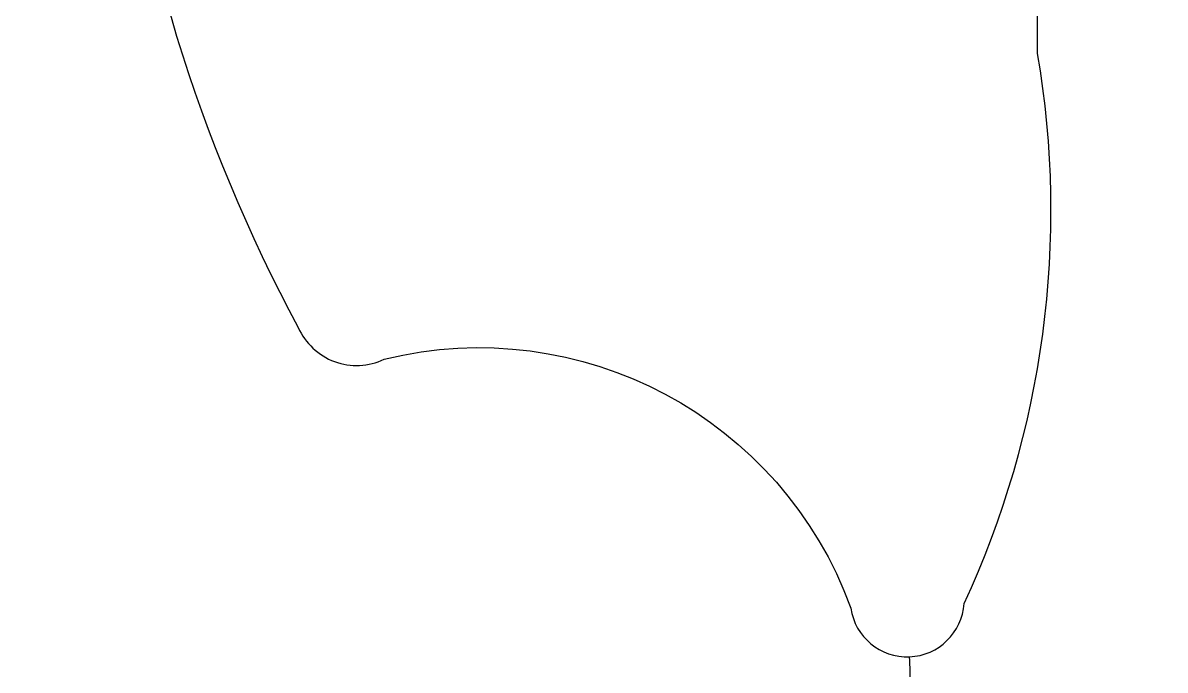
# Model space of a CAD drawing. Extents: x 403 to 503, y 484 to 635.
# Drawn here: x 406.6 to 412.73, y 536.8 to 540.27 of the extents above; entities that cross this region are included whole.
import ezdxf

# ---------------------------------------------------------------- set-up
doc = ezdxf.new("R2010")
doc.units = 0
doc.header["$MEASUREMENT"] = 0
for name, color, linetype in [('1', 4, 'Continuous'), ('DIM', 3, 'Continuous'), ('SPA', 2, 'Continuous')]:
    doc.layers.add(name, color=color, linetype=linetype)

# ---------------------------------------------------------------- blocks, each defined once
blk = doc.blocks.new('TRICKLER')
at = {"layer": '1', "linetype": 'Continuous'}
for points in [[(1.4693, -6.7607, -0.000001), (1.4663, -6.7097, -0.000001), (1.4633, -6.6587, -0.000001), (1.4603, -6.6077, -0.000001), (1.4572, -6.5567, -0.000001), (1.4542, -6.5057, -0.000001), (1.4512, -6.4547, -0.000001), (1.4482, -6.4038, -0.000001), (1.4452, -6.3528, 0), (1.4422, -6.3018, 0), (1.4392, -6.2508, 0), (1.4361, -6.1998, 0), (1.4331, -6.1488, 0), (1.4301, -6.0978, 0), (1.4271, -6.0468, 0), (1.4241, -5.9959, 0), (1.4211, -5.9449, 0), (1.4181, -5.8939, 0), (1.415, -5.8429, 0), (1.412, -5.7919)], [(1.409, -5.7409, 0), (1.406, -5.6899, 0), (1.403, -5.6389, 0), (1.4, -5.5879, 0), (1.397, -5.537, 0), (1.3939, -5.486, 0), (1.3909, -5.435, 0), (1.3879, -5.384, 0), (1.3849, -5.333, 0), (1.3819, -5.282, 0), (1.3789, -5.231, 0), (1.3759, -5.18, 0), (1.3729, -5.1291, 0), (1.3698, -5.0781, 0), (1.3668, -5.0271, 0), (1.3638, -4.9761, 0), (1.3608, -4.9251, 0), (1.3578, -4.8741, 0), (1.3548, -4.8231, 0), (1.3518, -4.7721, 0), (1.3487, -4.7211, 0), (1.3457, -4.6702, 0), (1.3427, -4.6192, 0), (1.3397, -4.5682, 0), (1.3367, -4.5172, 0), (1.3337, -4.4662, 0), (1.3307, -4.4152, 0), (1.3277, -4.3642, 0), (1.3246, -4.3132, 0), (1.3216, -4.2623, 0), (1.3186, -4.2113, 0), (1.3156, -4.1603, 0), (1.3126, -4.1093, 0), (1.3096, -4.0583, 0), (1.3066, -4.0073, 0), (1.3035, -3.9563, 0), (1.3005, -3.9053, 0), (1.2975, -3.8543, 0), (1.2945, -3.8034, 0), (1.2915, -3.7524, 0), (1.2885, -3.7014, 0), (1.2855, -3.6504, 0), (1.2824, -3.5994, 0), (1.2794, -3.5484, 0), (1.2764, -3.4974, 0), (1.2734, -3.4464, 0), (1.2704, -3.3955, 0), (1.2674, -3.3445, 0), (1.2644, -3.2935, 0), (1.2614, -3.2425, 0), (1.2583, -3.1915, 0), (1.2553, -3.1405, 0), (1.2523, -3.0895, 0), (1.2493, -3.0385, 0), (1.2463, -2.9875, 0), (1.2433, -2.9366, 0), (1.2403, -2.8856, 0), (1.2372, -2.8346, 0), (1.2342, -2.7836, 0), (1.2312, -2.7326, 0), (1.2282, -2.6816, 0), (1.2252, -2.6306, 0), (1.2222, -2.5796, 0), (1.2192, -2.5287, 0), (1.2161, -2.4777, 0), (1.2131, -2.4267, 0), (1.2101, -2.3757, 0), (1.2071, -2.3247, 0), (1.2041, -2.2737, 0), (1.2011, -2.2227, 0), (1.1981, -2.1717, 0), (1.195, -2.1208, 0), (1.192, -2.0698, 0), (1.189, -2.0188, 0), (1.186, -1.9678, 0), (1.183, -1.9168, 0), (1.18, -1.8658, 0), (1.177, -1.8148, 0), (1.1739, -1.7638, 0), (1.1709, -1.7128, 0), (1.1679, -1.6619, 0), (1.1649, -1.6109, 0), (1.1619, -1.5599, 0), (1.1589, -1.5089, 0), (1.1559, -1.4579, 0), (1.1528, -1.4069, 0), (1.1498, -1.3559, 0), (1.1468, -1.3049, 0), (1.1438, -1.254, 0), (1.1408, -1.203, 0), (1.1378, -1.152, 0), (1.1348, -1.101, 0), (1.1317, -1.05, 0), (1.1287, -0.999, 0), (1.1257, -0.948, 0), (1.1227, -0.897, 0), (1.1197, -0.846, 0), (1.1167, -0.7951, 0), (1.1137, -0.7441, 0), (1.1106, -0.6931, 0), (1.109, -0.6655, 0)]]:
    blk.add_lwpolyline(points, format="xyb", dxfattribs=at)
blk = doc.blocks.new('2004GRANDEE')
at = {"layer": 'DIM', "color": 2}
blk.add_lwpolyline([(7.8232, 73.4745, -0.09215), (6.9903, 72.0197, -0.496726), (6.1905, 71.7417, -0.200057), (5.4951, 72.7841, 0.415972), (4.2432, 72.2629), (3.9998, 71.151), (5.6342, 68.1974, -0.39339), (5.6706, 66.1194, 0.086783), (3.4103, 62.5057, 0.229738), (4.8925, 50.5009, -0.889176), (4.4745, 45.408, 0.335426), (4.2405, 45.2179, 0.198999), (4.9027, 38.6728, 0.422032), (5.3639, 38.503, -0.383281), (7.8643, 37.1689, 0.900523), (8.4712, 37.1932, 0.152274), (8.8655, 40.1425, 0.066069), (7.7066, 48.7225, -0.226824), (7.8329, 51.1919, 0.187218), (8.2101, 65.7849, -0.434984), (8.3465, 69.6221, 0.554065), (8.4508, 71.9502, -0.610052), (8.5899, 73.0273)], format="xyb", dxfattribs=at)
at = {"layer": 'SPA', "color": 2}
blk.add_arc((240.7704, 44.9313), 232.7311, 181.975703, 182.054338, dxfattribs=at)
at = {"layer": 'DIM', "rotation": 6.284303851907529}
blk.add_blockref('TRICKLER', (6.4547, 34.4221), dxfattribs=at)

msp = doc.modelspace()

# ---------------------------------------------------------------- block references
at = {"layer": '1'}
msp.add_blockref('2004GRANDEE', (403.1761, 499.9618), dxfattribs=at)

doc.saveas('drawing.dxf')
